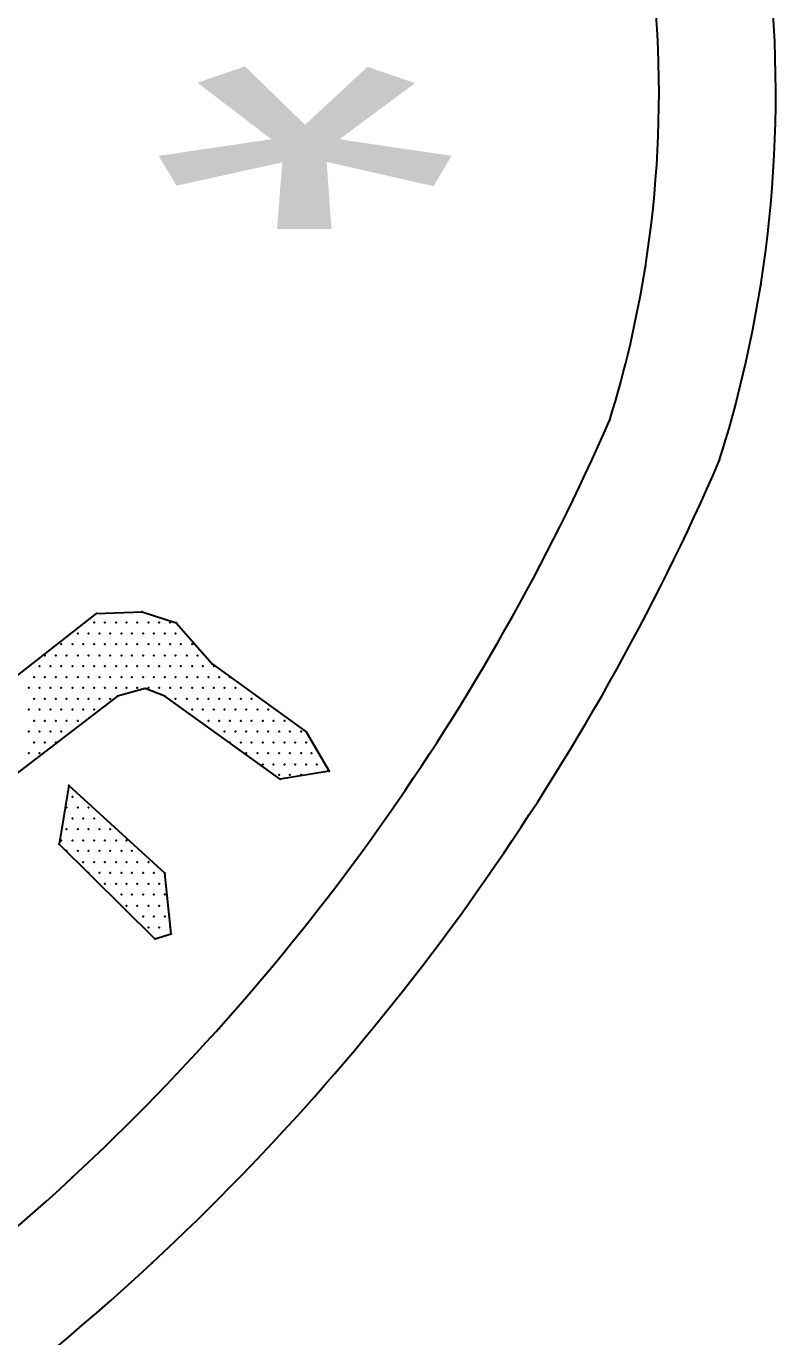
# Model space of a CAD drawing. Extents: x 199580 to 199930, y 645370 to 645670.
# Drawn here: x 199657.36 to 199660.34, y 645638.69 to 645643.9 of the extents above; entities that cross this region are included whole.
import ezdxf
from ezdxf.enums import TextEntityAlignment as Align

# ---------------------------------------------------------------- set-up
doc = ezdxf.new("R2010")
doc.units = 0
doc.header["$LTSCALE"] = 0.2
doc.layers.add('KOTERET', color=1, linetype='Continuous')

msp = doc.modelspace()

# ---------------------------------------------------------------- linework, layer by layer
at = {"layer": 'KOTERET', "color": 1, "linetype": 'Continuous'}
for points in [[(199654.9932, 645650.0129, 0.06433), (199649.8966, 645651.419, 0.055067), (199645.3679, 645651.5541, 0.081051), (199640.018, 645650.4542, 0.05642), (199636.6294, 645648.7018, 0.170965), (199634.0241, 645645.6637, 0.076819), (199633.6272, 645643.867, 0.118306), (199634.2627, 645641.1287, 0.129737), (199636.2937, 645638.8211, 0.070189), (199640.2692, 645636.7267, 0.047922), (199643.2503, 645635.9688, 0.049022), (199647.5172, 645635.6626, 0.072792), (199653.7581, 645636.7436, 0.1248), (199657.8581, 645638.9858, 0.103709), (199660.1109, 645642.1717, 0.036886), (199660.2755, 645642.8705, 0.106536), (199660.1615, 645644.9205, 0.106243), (199658.1347, 645648.0156, 0.106919), (199654.9932, 645650.0129)], [(199643.3263, 645636.4269, 0.049045), (199647.5045, 645636.1271, 0.072972), (199653.6272, 645637.1912, 0.125195), (199657.5415, 645639.3257, 0.103069), (199659.6759, 645642.3342, 0.035565), (199659.8174, 645642.9444, 0.105225), (199659.7203, 645644.777, 0.105504), (199657.8096, 645647.6863, 0.107235), (199654.8243, 645649.5822, 0.064474), (199649.8311, 645650.9587, 0.055181), (199645.3953, 645651.0918, 0.081162), (199640.1847, 645650.0213, 0.05669), (199636.8743, 645648.307, 0.171614), (199634.4569, 645645.4969, 0.076301), (199634.0916, 645643.8501, 0.117637), (199634.6786, 645641.3377, 0.130118), (199636.5597, 645639.2032, 0.070334), (199640.4275, 645637.1637, 0.047983), (199643.3263, 645636.4269)]]:
    msp.add_lwpolyline(points, format="xyb", dxfattribs=at)
at = {"layer": 'KOTERET', "color": 2, "linetype": 'Continuous'}
for points in [[(199657.1319, 645641.1709), (199657.6365, 645641.5657)], [(199657.6365, 645641.5657), (199657.818, 645641.5721)], [(199657.818, 645641.5721), (199657.9531, 645641.5277)], [(199657.628, 645641.5298), (199657.628, 645641.5298)], [(199657.6702, 645641.5298), (199657.6702, 645641.5298)], [(199657.7146, 645641.5298), (199657.7146, 645641.5298)], [(199657.7568, 645641.5298), (199657.7568, 645641.5298)], [(199657.799, 645641.5298), (199657.799, 645641.5298)], [(199657.8434, 645641.5298), (199657.8434, 645641.5298)], [(199657.8856, 645641.5298), (199657.8856, 645641.5298)], [(199657.9299, 645641.5298), (199657.9299, 645641.5298)], [(199657.9531, 645641.5277), (199658.0967, 645641.3652)], [(199657.5626, 645641.4855), (199657.5626, 645641.4855)], [(199657.6048, 645641.4855), (199657.6048, 645641.4855)], [(199657.6491, 645641.4855), (199657.6491, 645641.4855)], [(199657.6914, 645641.4855), (199657.6914, 645641.4855)], [(199657.7357, 645641.4855), (199657.7357, 645641.4855)], [(199657.7779, 645641.4855), (199657.7779, 645641.4855)], [(199657.8223, 645641.4855), (199657.8223, 645641.4855)], [(199657.8645, 645641.4855), (199657.8645, 645641.4855)], [(199657.9088, 645641.4855), (199657.9088, 645641.4855)], [(199657.951, 645641.4855), (199657.951, 645641.4855)], [(199657.4971, 645641.4433), (199657.4971, 645641.4433)], [(199657.5415, 645641.4433), (199657.5415, 645641.4433)], [(199657.5837, 645641.4433), (199657.5837, 645641.4433)], [(199657.628, 645641.4433), (199657.628, 645641.4433)], [(199657.6702, 645641.4433), (199657.6702, 645641.4433)], [(199657.7146, 645641.4433), (199657.7146, 645641.4433)], [(199657.7568, 645641.4433), (199657.7568, 645641.4433)], [(199657.799, 645641.4433), (199657.799, 645641.4433)], [(199657.8434, 645641.4433), (199657.8434, 645641.4433)], [(199657.8856, 645641.4433), (199657.8856, 645641.4433)], [(199657.9299, 645641.4433), (199657.9299, 645641.4433)], [(199657.9722, 645641.4433), (199657.9722, 645641.4433)], [(199658.0165, 645641.4433), (199658.0165, 645641.4433)], [(199657.4106, 645641.3567), (199657.4106, 645641.3567)], [(199657.4317, 645641.3989), (199657.4317, 645641.3989)], [(199657.4549, 645641.3567), (199657.4549, 645641.3567)], [(199657.476, 645641.3989), (199657.476, 645641.3989)], [(199657.4971, 645641.3567), (199657.4971, 645641.3567)], [(199657.5182, 645641.3989), (199657.5182, 645641.3989)], [(199657.5415, 645641.3567), (199657.5415, 645641.3567)], [(199657.5626, 645641.3989), (199657.5626, 645641.3989)], [(199657.5837, 645641.3567), (199657.5837, 645641.3567)], [(199657.6048, 645641.3989), (199657.6048, 645641.3989)], [(199657.628, 645641.3567), (199657.628, 645641.3567)], [(199657.6491, 645641.3989), (199657.6491, 645641.3989)], [(199657.6702, 645641.3567), (199657.6702, 645641.3567)], [(199657.6914, 645641.3989), (199657.6914, 645641.3989)], [(199657.7146, 645641.3567), (199657.7146, 645641.3567)], [(199657.7357, 645641.3989), (199657.7357, 645641.3989)], [(199657.7568, 645641.3567), (199657.7568, 645641.3567)], [(199657.7779, 645641.3989), (199657.7779, 645641.3989)], [(199657.799, 645641.3567), (199657.799, 645641.3567)], [(199657.8223, 645641.3989), (199657.8223, 645641.3989)], [(199657.8434, 645641.3567), (199657.8434, 645641.3567)], [(199657.8645, 645641.3989), (199657.8645, 645641.3989)], [(199657.8856, 645641.3567), (199657.8856, 645641.3567)], [(199657.9088, 645641.3989), (199657.9088, 645641.3989)], [(199657.9299, 645641.3567), (199657.9299, 645641.3567)], [(199657.951, 645641.3989), (199657.951, 645641.3989)], [(199657.9722, 645641.3567), (199657.9722, 645641.3567)], [(199657.9954, 645641.3989), (199657.9954, 645641.3989)], [(199658.0165, 645641.3567), (199658.0165, 645641.3567)], [(199658.0376, 645641.3989), (199658.0376, 645641.3989)], [(199658.0587, 645641.3567), (199658.0587, 645641.3567)], [(199658.0967, 645641.3652), (199658.4704, 645641.0949)], [(199658.103, 645641.3567), (199658.103, 645641.3567)], [(199657.3894, 645641.3124), (199657.3894, 645641.3124)], [(199657.4317, 645641.3124), (199657.4317, 645641.3124)], [(199657.476, 645641.3124), (199657.476, 645641.3124)], [(199657.5182, 645641.3124), (199657.5182, 645641.3124)], [(199657.5626, 645641.3124), (199657.5626, 645641.3124)], [(199657.6048, 645641.3124), (199657.6048, 645641.3124)], [(199657.6491, 645641.3124), (199657.6491, 645641.3124)], [(199657.6914, 645641.3124), (199657.6914, 645641.3124)], [(199657.7357, 645641.3124), (199657.7357, 645641.3124)], [(199657.7779, 645641.3124), (199657.7779, 645641.3124)], [(199657.8223, 645641.3124), (199657.8223, 645641.3124)], [(199657.8645, 645641.3124), (199657.8645, 645641.3124)], [(199657.9088, 645641.3124), (199657.9088, 645641.3124)], [(199657.951, 645641.3124), (199657.951, 645641.3124)], [(199657.9954, 645641.3124), (199657.9954, 645641.3124)], [(199658.0376, 645641.3124), (199658.0376, 645641.3124)], [(199658.0819, 645641.3124), (199658.0819, 645641.3124)], [(199658.1242, 645641.3124), (199658.1242, 645641.3124)], [(199658.1664, 645641.3124), (199658.1664, 645641.3124)], [(199657.3683, 645641.2702), (199657.3683, 645641.2702)], [(199657.4106, 645641.2702), (199657.4106, 645641.2702)], [(199657.4549, 645641.2702), (199657.4549, 645641.2702)], [(199657.4971, 645641.2702), (199657.4971, 645641.2702)], [(199657.5415, 645641.2702), (199657.5415, 645641.2702)], [(199657.5837, 645641.2702), (199657.5837, 645641.2702)], [(199657.628, 645641.2702), (199657.628, 645641.2702)], [(199657.6702, 645641.2702), (199657.6702, 645641.2702)], [(199657.7146, 645641.2702), (199657.7146, 645641.2702)], [(199657.8307, 645641.268), (199657.7209, 645641.2364)], [(199657.7568, 645641.2702), (199657.7568, 645641.2702)], [(199657.799, 645641.2702), (199657.799, 645641.2702)], [(199657.9088, 645641.2364), (199657.8307, 645641.268)], [(199657.8434, 645641.2702), (199657.8434, 645641.2702)], [(199657.8856, 645641.2702), (199657.8856, 645641.2702)], [(199657.9299, 645641.2702), (199657.9299, 645641.2702)], [(199657.9722, 645641.2702), (199657.9722, 645641.2702)], [(199658.0165, 645641.2702), (199658.0165, 645641.2702)], [(199658.0587, 645641.2702), (199658.0587, 645641.2702)], [(199658.103, 645641.2702), (199658.103, 645641.2702)], [(199658.1453, 645641.2702), (199658.1453, 645641.2702)], [(199658.1896, 645641.2702), (199658.1896, 645641.2702)], [(199657.7209, 645641.2364), (199657.0875, 645640.7529)], [(199657.3894, 645641.2258), (199657.3894, 645641.2258)], [(199657.4317, 645641.2258), (199657.4317, 645641.2258)], [(199657.476, 645641.2258), (199657.476, 645641.2258)], [(199657.5182, 645641.2258), (199657.5182, 645641.2258)], [(199657.5626, 645641.2258), (199657.5626, 645641.2258)], [(199657.6048, 645641.2258), (199657.6048, 645641.2258)], [(199657.6491, 645641.2258), (199657.6491, 645641.2258)], [(199657.6914, 645641.2258), (199657.6914, 645641.2258)], [(199658.367, 645640.907), (199657.9088, 645641.2364)], [(199657.951, 645641.2258), (199657.951, 645641.2258)], [(199657.9954, 645641.2258), (199657.9954, 645641.2258)], [(199658.0376, 645641.2258), (199658.0376, 645641.2258)], [(199658.0819, 645641.2258), (199658.0819, 645641.2258)], [(199658.1242, 645641.2258), (199658.1242, 645641.2258)], [(199658.1664, 645641.2258), (199658.1664, 645641.2258)], [(199658.2107, 645641.2258), (199658.2107, 645641.2258)], [(199658.2529, 645641.2258), (199658.2529, 645641.2258)], [(199657.3683, 645641.1836), (199657.3683, 645641.1836)], [(199657.4106, 645641.1836), (199657.4106, 645641.1836)], [(199657.4549, 645641.1836), (199657.4549, 645641.1836)], [(199657.4971, 645641.1836), (199657.4971, 645641.1836)], [(199657.5415, 645641.1836), (199657.5415, 645641.1836)], [(199657.5837, 645641.1836), (199657.5837, 645641.1836)], [(199657.628, 645641.1836), (199657.628, 645641.1836)], [(199658.0165, 645641.1836), (199658.0165, 645641.1836)], [(199658.0587, 645641.1836), (199658.0587, 645641.1836)], [(199658.103, 645641.1836), (199658.103, 645641.1836)], [(199658.1453, 645641.1836), (199658.1453, 645641.1836)], [(199658.1896, 645641.1836), (199658.1896, 645641.1836)], [(199658.2318, 645641.1836), (199658.2318, 645641.1836)], [(199658.2762, 645641.1836), (199658.2762, 645641.1836)], [(199658.3184, 645641.1836), (199658.3184, 645641.1836)], [(199657.3683, 645641.097), (199657.3683, 645641.097)], [(199657.3894, 645641.1393), (199657.3894, 645641.1393)], [(199657.4106, 645641.097), (199657.4106, 645641.097)], [(199657.4317, 645641.1393), (199657.4317, 645641.1393)], [(199657.4549, 645641.097), (199657.4549, 645641.097)], [(199657.476, 645641.1393), (199657.476, 645641.1393)], [(199657.4971, 645641.097), (199657.4971, 645641.097)], [(199657.5182, 645641.1393), (199657.5182, 645641.1393)], [(199657.5626, 645641.1393), (199657.5626, 645641.1393)], [(199658.0819, 645641.1393), (199658.0819, 645641.1393)], [(199658.1242, 645641.1393), (199658.1242, 645641.1393)], [(199658.1453, 645641.097), (199658.1453, 645641.097)], [(199658.1664, 645641.1393), (199658.1664, 645641.1393)], [(199658.1896, 645641.097), (199658.1896, 645641.097)], [(199658.2107, 645641.1393), (199658.2107, 645641.1393)], [(199658.2318, 645641.097), (199658.2318, 645641.097)], [(199658.2529, 645641.1393), (199658.2529, 645641.1393)], [(199658.2762, 645641.097), (199658.2762, 645641.097)], [(199658.2973, 645641.1393), (199658.2973, 645641.1393)], [(199658.3184, 645641.097), (199658.3184, 645641.097)], [(199658.3395, 645641.1393), (199658.3395, 645641.1393)], [(199658.3627, 645641.097), (199658.3627, 645641.097)], [(199658.3838, 645641.1393), (199658.3838, 645641.1393)], [(199658.405, 645641.097), (199658.405, 645641.097)], [(199658.4493, 645641.097), (199658.4493, 645641.097)], [(199657.3894, 645641.0527), (199657.3894, 645641.0527)], [(199657.4317, 645641.0527), (199657.4317, 645641.0527)], [(199657.476, 645641.0527), (199657.476, 645641.0527)], [(199658.1664, 645641.0527), (199658.1664, 645641.0527)], [(199658.2107, 645641.0527), (199658.2107, 645641.0527)], [(199658.2529, 645641.0527), (199658.2529, 645641.0527)], [(199658.2973, 645641.0527), (199658.2973, 645641.0527)], [(199658.3395, 645641.0527), (199658.3395, 645641.0527)], [(199658.3838, 645641.0527), (199658.3838, 645641.0527)], [(199658.4261, 645641.0527), (199658.4261, 645641.0527)], [(199658.4704, 645641.0949), (199658.5612, 645640.9387)], [(199658.4704, 645641.0527), (199658.4704, 645641.0527)], [(199657.3683, 645641.0105), (199657.3683, 645641.0105)], [(199657.4106, 645641.0105), (199657.4106, 645641.0105)], [(199658.2318, 645641.0105), (199658.2318, 645641.0105)], [(199658.2762, 645641.0105), (199658.2762, 645641.0105)], [(199658.3184, 645641.0105), (199658.3184, 645641.0105)], [(199658.3627, 645641.0105), (199658.3627, 645641.0105)], [(199658.405, 645641.0105), (199658.405, 645641.0105)], [(199658.4493, 645641.0105), (199658.4493, 645641.0105)], [(199658.4915, 645641.0105), (199658.4915, 645641.0105)], [(199658.2973, 645640.9661), (199658.2973, 645640.9661)], [(199658.3395, 645640.9661), (199658.3395, 645640.9661)], [(199658.3838, 645640.9661), (199658.3838, 645640.9661)], [(199658.4261, 645640.9661), (199658.4261, 645640.9661)], [(199658.4704, 645640.9661), (199658.4704, 645640.9661)], [(199658.5126, 645640.9661), (199658.5126, 645640.9661)], [(199658.3627, 645640.9239), (199658.3627, 645640.9239)], [(199658.5612, 645640.9387), (199658.367, 645640.907)], [(199658.405, 645640.9239), (199658.405, 645640.9239)], [(199658.4493, 645640.9239), (199658.4493, 645640.9239)], [(199657.5267, 645640.8817), (199657.4887, 645640.6494)], [(199657.9088, 645640.5333), (199657.5267, 645640.8817)], [(199657.5415, 645640.8373), (199657.5415, 645640.8373)], [(199657.5182, 645640.7951), (199657.5182, 645640.7951)], [(199657.5626, 645640.7951), (199657.5626, 645640.7951)], [(199657.6048, 645640.7951), (199657.6048, 645640.7951)], [(199657.5415, 645640.7508), (199657.5415, 645640.7508)], [(199657.5837, 645640.7508), (199657.5837, 645640.7508)], [(199657.628, 645640.7508), (199657.628, 645640.7508)], [(199657.5182, 645640.7086), (199657.5182, 645640.7086)], [(199657.5626, 645640.7086), (199657.5626, 645640.7086)], [(199657.6048, 645640.7086), (199657.6048, 645640.7086)], [(199657.6491, 645640.7086), (199657.6491, 645640.7086)], [(199657.6914, 645640.7086), (199657.6914, 645640.7086)], [(199657.4887, 645640.6494), (199657.8687, 645640.2736)], [(199657.4971, 645640.6642), (199657.4971, 645640.6642)], [(199657.5415, 645640.6642), (199657.5415, 645640.6642)], [(199657.5837, 645640.6642), (199657.5837, 645640.6642)], [(199657.628, 645640.6642), (199657.628, 645640.6642)], [(199657.6702, 645640.6642), (199657.6702, 645640.6642)], [(199657.7146, 645640.6642), (199657.7146, 645640.6642)], [(199657.7568, 645640.6642), (199657.7568, 645640.6642)], [(199657.5182, 645640.622), (199657.5182, 645640.622)], [(199657.5626, 645640.622), (199657.5626, 645640.622)], [(199657.5837, 645640.5777), (199657.5837, 645640.5777)], [(199657.6048, 645640.622), (199657.6048, 645640.622)], [(199657.628, 645640.5777), (199657.628, 645640.5777)], [(199657.6491, 645640.622), (199657.6491, 645640.622)], [(199657.6702, 645640.5777), (199657.6702, 645640.5777)], [(199657.6914, 645640.622), (199657.6914, 645640.622)], [(199657.7146, 645640.5777), (199657.7146, 645640.5777)], [(199657.7357, 645640.622), (199657.7357, 645640.622)], [(199657.7568, 645640.5777), (199657.7568, 645640.5777)], [(199657.7779, 645640.622), (199657.7779, 645640.622)], [(199657.799, 645640.5777), (199657.799, 645640.5777)], [(199657.8434, 645640.5777), (199657.8434, 645640.5777)], [(199657.6048, 645640.5354), (199657.6048, 645640.5354)], [(199657.6491, 645640.5354), (199657.6491, 645640.5354)], [(199657.6914, 645640.5354), (199657.6914, 645640.5354)], [(199657.7357, 645640.5354), (199657.7357, 645640.5354)], [(199657.7779, 645640.5354), (199657.7779, 645640.5354)], [(199657.8223, 645640.5354), (199657.8223, 645640.5354)], [(199657.8645, 645640.5354), (199657.8645, 645640.5354)], [(199657.9341, 645640.2926), (199657.9088, 645640.5333)], [(199657.6702, 645640.4911), (199657.6702, 645640.4911)], [(199657.7146, 645640.4911), (199657.7146, 645640.4911)], [(199657.7568, 645640.4911), (199657.7568, 645640.4911)], [(199657.799, 645640.4911), (199657.799, 645640.4911)], [(199657.8434, 645640.4911), (199657.8434, 645640.4911)], [(199657.8856, 645640.4911), (199657.8856, 645640.4911)], [(199657.7357, 645640.4489), (199657.7357, 645640.4489)], [(199657.7779, 645640.4489), (199657.7779, 645640.4489)], [(199657.8223, 645640.4489), (199657.8223, 645640.4489)], [(199657.8645, 645640.4489), (199657.8645, 645640.4489)], [(199657.9088, 645640.4489), (199657.9088, 645640.4489)], [(199657.7568, 645640.4045), (199657.7568, 645640.4045)], [(199657.799, 645640.4045), (199657.799, 645640.4045)], [(199657.8434, 645640.4045), (199657.8434, 645640.4045)], [(199657.8856, 645640.4045), (199657.8856, 645640.4045)], [(199657.8223, 645640.3623), (199657.8223, 645640.3623)], [(199657.8434, 645640.318), (199657.8434, 645640.318)], [(199657.8645, 645640.3623), (199657.8645, 645640.3623)], [(199657.8856, 645640.318), (199657.8856, 645640.318)], [(199657.9088, 645640.3623), (199657.9088, 645640.3623)], [(199657.9299, 645640.318), (199657.9299, 645640.318)], [(199657.8687, 645640.2736), (199657.9341, 645640.2926)]]:
    msp.add_lwpolyline(points, dxfattribs=at)
at = {"layer": 'KOTERET', "color": 1}
for p in [(199659.8174, 645642.9444), (199660.2755, 645642.8705), (199659.6759, 645642.3342), (199660.1109, 645642.1717), (199657.6365, 645641.5657), (199657.6365, 645641.5657), (199657.818, 645641.5721), (199657.818, 645641.5721), (199657.628, 645641.5298), (199657.628, 645641.5298), (199657.6702, 645641.5298), (199657.6702, 645641.5298), (199657.7146, 645641.5298), (199657.7146, 645641.5298), (199657.7568, 645641.5298), (199657.7568, 645641.5298), (199657.799, 645641.5298), (199657.799, 645641.5298), (199657.8434, 645641.5298), (199657.8434, 645641.5298), (199657.8856, 645641.5298), (199657.8856, 645641.5298), (199657.9299, 645641.5298), (199657.9299, 645641.5298), (199657.9531, 645641.5277), (199657.9531, 645641.5277), (199657.5626, 645641.4855), (199657.5626, 645641.4855), (199657.6048, 645641.4855), (199657.6048, 645641.4855), (199657.6491, 645641.4855), (199657.6491, 645641.4855), (199657.6914, 645641.4855), (199657.6914, 645641.4855), (199657.7357, 645641.4855), (199657.7357, 645641.4855), (199657.7779, 645641.4855), (199657.7779, 645641.4855), (199657.8223, 645641.4855), (199657.8223, 645641.4855), (199657.8645, 645641.4855), (199657.8645, 645641.4855), (199657.9088, 645641.4855), (199657.9088, 645641.4855), (199657.951, 645641.4855), (199657.951, 645641.4855), (199657.4971, 645641.4433), (199657.4971, 645641.4433), (199657.5415, 645641.4433), (199657.5415, 645641.4433), (199657.5837, 645641.4433), (199657.5837, 645641.4433), (199657.628, 645641.4433), (199657.628, 645641.4433), (199657.6702, 645641.4433), (199657.6702, 645641.4433), (199657.7146, 645641.4433), (199657.7146, 645641.4433), (199657.7568, 645641.4433), (199657.7568, 645641.4433), (199657.799, 645641.4433), (199657.799, 645641.4433), (199657.8434, 645641.4433), (199657.8434, 645641.4433), (199657.8856, 645641.4433), (199657.8856, 645641.4433), (199657.9299, 645641.4433), (199657.9299, 645641.4433), (199657.9722, 645641.4433), (199657.9722, 645641.4433), (199658.0165, 645641.4433), (199658.0165, 645641.4433), (199657.4106, 645641.3567), (199657.4106, 645641.3567), (199657.4317, 645641.3989), (199657.4317, 645641.3989), (199657.4549, 645641.3567), (199657.4549, 645641.3567), (199657.476, 645641.3989), (199657.476, 645641.3989), (199657.4971, 645641.3567), (199657.4971, 645641.3567), (199657.5182, 645641.3989), (199657.5182, 645641.3989), (199657.5415, 645641.3567), (199657.5415, 645641.3567), (199657.5626, 645641.3989), (199657.5626, 645641.3989), (199657.5837, 645641.3567), (199657.5837, 645641.3567), (199657.6048, 645641.3989), (199657.6048, 645641.3989), (199657.628, 645641.3567), (199657.628, 645641.3567), (199657.6491, 645641.3989), (199657.6491, 645641.3989), (199657.6702, 645641.3567), (199657.6702, 645641.3567), (199657.6914, 645641.3989), (199657.6914, 645641.3989), (199657.7146, 645641.3567), (199657.7146, 645641.3567), (199657.7357, 645641.3989), (199657.7357, 645641.3989), (199657.7568, 645641.3567), (199657.7568, 645641.3567), (199657.7779, 645641.3989), (199657.7779, 645641.3989), (199657.799, 645641.3567), (199657.799, 645641.3567), (199657.8223, 645641.3989), (199657.8223, 645641.3989), (199657.8434, 645641.3567), (199657.8434, 645641.3567), (199657.8645, 645641.3989), (199657.8645, 645641.3989), (199657.8856, 645641.3567), (199657.8856, 645641.3567), (199657.9088, 645641.3989), (199657.9088, 645641.3989), (199657.9299, 645641.3567), (199657.9299, 645641.3567), (199657.951, 645641.3989), (199657.951, 645641.3989), (199657.9722, 645641.3567), (199657.9722, 645641.3567), (199657.9954, 645641.3989), (199657.9954, 645641.3989), (199658.0165, 645641.3567), (199658.0165, 645641.3567), (199658.0376, 645641.3989), (199658.0376, 645641.3989), (199658.0587, 645641.3567), (199658.0587, 645641.3567), (199658.0967, 645641.3652), (199658.0967, 645641.3652), (199658.103, 645641.3567), (199658.103, 645641.3567), (199657.3894, 645641.3124), (199657.3894, 645641.3124), (199657.4317, 645641.3124), (199657.4317, 645641.3124), (199657.476, 645641.3124), (199657.476, 645641.3124), (199657.5182, 645641.3124), (199657.5182, 645641.3124), (199657.5626, 645641.3124), (199657.5626, 645641.3124), (199657.6048, 645641.3124), (199657.6048, 645641.3124), (199657.6491, 645641.3124), (199657.6491, 645641.3124), (199657.6914, 645641.3124), (199657.6914, 645641.3124), (199657.7357, 645641.3124), (199657.7357, 645641.3124), (199657.7779, 645641.3124), (199657.7779, 645641.3124), (199657.8223, 645641.3124), (199657.8223, 645641.3124), (199657.8645, 645641.3124), (199657.8645, 645641.3124), (199657.9088, 645641.3124), (199657.9088, 645641.3124), (199657.951, 645641.3124), (199657.951, 645641.3124), (199657.9954, 645641.3124), (199657.9954, 645641.3124), (199658.0376, 645641.3124), (199658.0376, 645641.3124), (199658.0819, 645641.3124), (199658.0819, 645641.3124), (199658.1242, 645641.3124), (199658.1242, 645641.3124), (199658.1664, 645641.3124), (199658.1664, 645641.3124), (199657.3683, 645641.2702), (199657.3683, 645641.2702), (199657.4106, 645641.2702), (199657.4106, 645641.2702), (199657.4549, 645641.2702), (199657.4549, 645641.2702), (199657.4971, 645641.2702), (199657.4971, 645641.2702), (199657.5415, 645641.2702), (199657.5415, 645641.2702), (199657.5837, 645641.2702), (199657.5837, 645641.2702), (199657.628, 645641.2702), (199657.628, 645641.2702), (199657.6702, 645641.2702), (199657.6702, 645641.2702), (199657.7146, 645641.2702), (199657.7146, 645641.2702), (199657.7568, 645641.2702), (199657.7568, 645641.2702), (199657.799, 645641.2702), (199657.799, 645641.2702), (199657.8307, 645641.268), (199657.8307, 645641.268), (199657.8434, 645641.2702), (199657.8434, 645641.2702), (199657.8856, 645641.2702), (199657.8856, 645641.2702), (199657.9299, 645641.2702), (199657.9299, 645641.2702), (199657.9722, 645641.2702), (199657.9722, 645641.2702), (199658.0165, 645641.2702), (199658.0165, 645641.2702), (199658.0587, 645641.2702), (199658.0587, 645641.2702), (199658.103, 645641.2702), (199658.103, 645641.2702), (199658.1453, 645641.2702), (199658.1453, 645641.2702), (199658.1896, 645641.2702), (199658.1896, 645641.2702), (199657.3894, 645641.2258), (199657.3894, 645641.2258), (199657.4317, 645641.2258), (199657.4317, 645641.2258), (199657.476, 645641.2258), (199657.476, 645641.2258), (199657.5182, 645641.2258), (199657.5182, 645641.2258), (199657.5626, 645641.2258), (199657.5626, 645641.2258), (199657.6048, 645641.2258), (199657.6048, 645641.2258), (199657.6491, 645641.2258), (199657.6491, 645641.2258), (199657.6914, 645641.2258), (199657.6914, 645641.2258), (199657.7209, 645641.2364), (199657.7209, 645641.2364), (199657.9088, 645641.2364), (199657.9088, 645641.2364), (199657.951, 645641.2258), (199657.951, 645641.2258), (199657.9954, 645641.2258), (199657.9954, 645641.2258), (199658.0376, 645641.2258), (199658.0376, 645641.2258), (199658.0819, 645641.2258), (199658.0819, 645641.2258), (199658.1242, 645641.2258), (199658.1242, 645641.2258), (199658.1664, 645641.2258), (199658.1664, 645641.2258), (199658.2107, 645641.2258), (199658.2107, 645641.2258), (199658.2529, 645641.2258), (199658.2529, 645641.2258), (199657.3683, 645641.1836), (199657.3683, 645641.1836), (199657.4106, 645641.1836), (199657.4106, 645641.1836), (199657.4549, 645641.1836), (199657.4549, 645641.1836), (199657.4971, 645641.1836), (199657.4971, 645641.1836), (199657.5415, 645641.1836), (199657.5415, 645641.1836), (199657.5837, 645641.1836), (199657.5837, 645641.1836), (199657.628, 645641.1836), (199657.628, 645641.1836), (199658.0165, 645641.1836), (199658.0165, 645641.1836), (199658.0587, 645641.1836), (199658.0587, 645641.1836), (199658.103, 645641.1836), (199658.103, 645641.1836), (199658.1453, 645641.1836), (199658.1453, 645641.1836), (199658.1896, 645641.1836), (199658.1896, 645641.1836), (199658.2318, 645641.1836), (199658.2318, 645641.1836), (199658.2762, 645641.1836), (199658.2762, 645641.1836), (199658.3184, 645641.1836), (199658.3184, 645641.1836), (199657.3683, 645641.097), (199657.3683, 645641.097), (199657.3894, 645641.1393), (199657.3894, 645641.1393), (199657.4106, 645641.097), (199657.4106, 645641.097), (199657.4317, 645641.1393), (199657.4317, 645641.1393), (199657.4549, 645641.097), (199657.4549, 645641.097), (199657.476, 645641.1393), (199657.476, 645641.1393), (199657.4971, 645641.097), (199657.4971, 645641.097), (199657.5182, 645641.1393), (199657.5182, 645641.1393), (199657.5626, 645641.1393), (199657.5626, 645641.1393), (199658.0819, 645641.1393), (199658.0819, 645641.1393), (199658.1242, 645641.1393), (199658.1242, 645641.1393), (199658.1453, 645641.097), (199658.1453, 645641.097), (199658.1664, 645641.1393), (199658.1664, 645641.1393), (199658.1896, 645641.097), (199658.1896, 645641.097), (199658.2107, 645641.1393), (199658.2107, 645641.1393), (199658.2318, 645641.097), (199658.2318, 645641.097), (199658.2529, 645641.1393), (199658.2529, 645641.1393), (199658.2762, 645641.097), (199658.2762, 645641.097), (199658.2973, 645641.1393), (199658.2973, 645641.1393), (199658.3184, 645641.097), (199658.3184, 645641.097), (199658.3395, 645641.1393), (199658.3395, 645641.1393), (199658.3627, 645641.097), (199658.3627, 645641.097), (199658.3838, 645641.1393), (199658.3838, 645641.1393), (199658.405, 645641.097), (199658.405, 645641.097), (199658.4493, 645641.097), (199658.4493, 645641.097), (199657.3894, 645641.0527), (199657.3894, 645641.0527), (199657.4317, 645641.0527), (199657.4317, 645641.0527), (199657.476, 645641.0527), (199657.476, 645641.0527), (199658.1664, 645641.0527), (199658.1664, 645641.0527), (199658.2107, 645641.0527), (199658.2107, 645641.0527), (199658.2529, 645641.0527), (199658.2529, 645641.0527), (199658.2973, 645641.0527), (199658.2973, 645641.0527), (199658.3395, 645641.0527), (199658.3395, 645641.0527), (199658.3838, 645641.0527), (199658.3838, 645641.0527), (199658.4261, 645641.0527), (199658.4261, 645641.0527), (199658.4704, 645641.0949), (199658.4704, 645641.0949), (199658.4704, 645641.0527), (199658.4704, 645641.0527), (199657.3683, 645641.0105), (199657.3683, 645641.0105), (199657.4106, 645641.0105), (199657.4106, 645641.0105), (199658.2318, 645641.0105), (199658.2318, 645641.0105), (199658.2762, 645641.0105), (199658.2762, 645641.0105), (199658.3184, 645641.0105), (199658.3184, 645641.0105), (199658.3627, 645641.0105), (199658.3627, 645641.0105), (199658.405, 645641.0105), (199658.405, 645641.0105), (199658.4493, 645641.0105), (199658.4493, 645641.0105), (199658.4915, 645641.0105), (199658.4915, 645641.0105), (199658.2973, 645640.9661), (199658.2973, 645640.9661), (199658.3395, 645640.9661), (199658.3395, 645640.9661), (199658.3838, 645640.9661), (199658.3838, 645640.9661), (199658.4261, 645640.9661), (199658.4261, 645640.9661), (199658.4704, 645640.9661), (199658.4704, 645640.9661), (199658.5126, 645640.9661), (199658.5126, 645640.9661), (199658.3627, 645640.9239), (199658.3627, 645640.9239), (199658.367, 645640.907), (199658.367, 645640.907), (199658.405, 645640.9239), (199658.405, 645640.9239), (199658.4493, 645640.9239), (199658.4493, 645640.9239), (199658.5612, 645640.9387), (199658.5612, 645640.9387), (199657.5267, 645640.8817), (199657.5267, 645640.8817), (199657.5415, 645640.8373), (199657.5415, 645640.8373), (199657.5182, 645640.7951), (199657.5182, 645640.7951), (199657.5626, 645640.7951), (199657.5626, 645640.7951), (199657.6048, 645640.7951), (199657.6048, 645640.7951), (199657.5415, 645640.7508), (199657.5415, 645640.7508), (199657.5837, 645640.7508), (199657.5837, 645640.7508), (199657.628, 645640.7508), (199657.628, 645640.7508), (199657.5182, 645640.7086), (199657.5182, 645640.7086), (199657.5626, 645640.7086), (199657.5626, 645640.7086), (199657.6048, 645640.7086), (199657.6048, 645640.7086), (199657.6491, 645640.7086), (199657.6491, 645640.7086), (199657.6914, 645640.7086), (199657.6914, 645640.7086), (199657.4887, 645640.6494), (199657.4887, 645640.6494), (199657.4971, 645640.6642), (199657.4971, 645640.6642), (199657.5415, 645640.6642), (199657.5415, 645640.6642), (199657.5837, 645640.6642), (199657.5837, 645640.6642), (199657.628, 645640.6642), (199657.628, 645640.6642), (199657.6702, 645640.6642), (199657.6702, 645640.6642), (199657.7146, 645640.6642), (199657.7146, 645640.6642), (199657.7568, 645640.6642), (199657.7568, 645640.6642), (199657.5182, 645640.622), (199657.5182, 645640.622), (199657.5626, 645640.622), (199657.5626, 645640.622), (199657.5837, 645640.5777), (199657.5837, 645640.5777), (199657.6048, 645640.622), (199657.6048, 645640.622), (199657.628, 645640.5777), (199657.628, 645640.5777), (199657.6491, 645640.622), (199657.6491, 645640.622), (199657.6702, 645640.5777), (199657.6702, 645640.5777), (199657.6914, 645640.622), (199657.6914, 645640.622), (199657.7146, 645640.5777), (199657.7146, 645640.5777), (199657.7357, 645640.622), (199657.7357, 645640.622), (199657.7568, 645640.5777), (199657.7568, 645640.5777), (199657.7779, 645640.622), (199657.7779, 645640.622), (199657.799, 645640.5777), (199657.799, 645640.5777), (199657.8434, 645640.5777), (199657.8434, 645640.5777), (199657.6048, 645640.5354), (199657.6048, 645640.5354), (199657.6491, 645640.5354), (199657.6491, 645640.5354), (199657.6914, 645640.5354), (199657.6914, 645640.5354), (199657.7357, 645640.5354), (199657.7357, 645640.5354), (199657.7779, 645640.5354), (199657.7779, 645640.5354), (199657.8223, 645640.5354), (199657.8223, 645640.5354), (199657.8645, 645640.5354), (199657.8645, 645640.5354), (199657.9088, 645640.5333), (199657.9088, 645640.5333), (199657.6702, 645640.4911), (199657.6702, 645640.4911), (199657.7146, 645640.4911), (199657.7146, 645640.4911), (199657.7568, 645640.4911), (199657.7568, 645640.4911), (199657.799, 645640.4911), (199657.799, 645640.4911), (199657.8434, 645640.4911), (199657.8434, 645640.4911), (199657.8856, 645640.4911), (199657.8856, 645640.4911), (199657.7357, 645640.4489), (199657.7357, 645640.4489), (199657.7779, 645640.4489), (199657.7779, 645640.4489), (199657.8223, 645640.4489), (199657.8223, 645640.4489), (199657.8645, 645640.4489), (199657.8645, 645640.4489), (199657.9088, 645640.4489), (199657.9088, 645640.4489), (199657.7568, 645640.4045), (199657.7568, 645640.4045), (199657.799, 645640.4045), (199657.799, 645640.4045), (199657.8434, 645640.4045), (199657.8434, 645640.4045), (199657.8856, 645640.4045), (199657.8856, 645640.4045), (199657.8223, 645640.3623), (199657.8223, 645640.3623), (199657.8434, 645640.318), (199657.8434, 645640.318), (199657.8645, 645640.3623), (199657.8645, 645640.3623), (199657.8856, 645640.318), (199657.8856, 645640.318), (199657.9088, 645640.3623), (199657.9088, 645640.3623), (199657.9299, 645640.318), (199657.9299, 645640.318), (199657.8687, 645640.2736), (199657.8687, 645640.2736), (199657.9341, 645640.2926), (199657.9341, 645640.2926), (199657.5415, 645639.3257), (199657.8581, 645638.9858)]:
    msp.add_point(p, dxfattribs=at)

# ---------------------------------------------------------------- texts
at = {"layer": 'KOTERET', "color": 1, "width": 1.5}
msp.add_text('*', height=1.2668, rotation=180, dxfattribs=at).set_placement((199659.0996, 645644.3589), (199657.8328, 645644.3589), align=Align.FIT)

doc.saveas('drawing.dxf')
